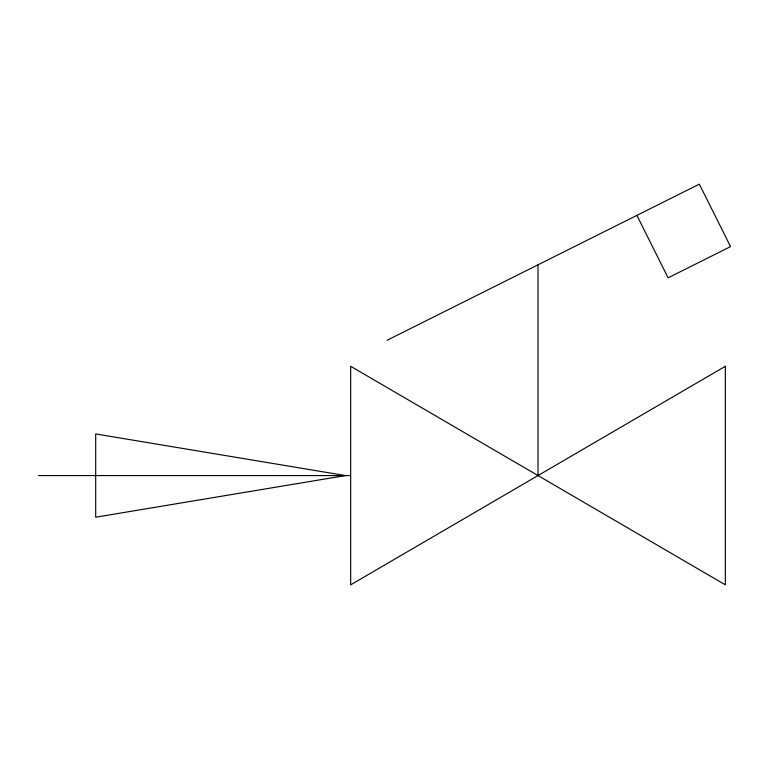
<?xml version="1.0" encoding="UTF-8"?>
<svg xmlns="http://www.w3.org/2000/svg" width="769" height="769" viewBox="0 0 769 769"><rect width="100%" height="100%" fill="white"/><g stroke="black" fill="none" stroke-linecap="round" stroke-linejoin="round"><path stroke-width="1.15" d="M387.105 340.263L699.329 184.156L730.55 246.599L668.107 277.82L636.886 215.378M38.45 475.569L350.674 475.569M538.012 264.815L538.012 475.569M725.35 366.284L350.674 584.844L350.674 366.284L725.35 584.844L725.35 366.284M345.473 475.569L95.692 517.201L95.692 433.937L345.473 475.569"/></g></svg>
